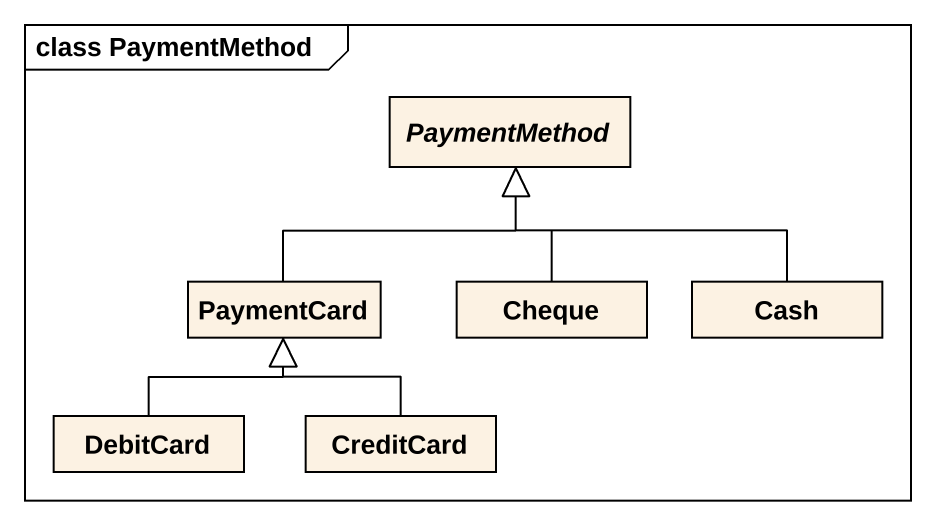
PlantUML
@startuml
mainframe class PaymentMethod
hide circle
hide empty members
abstract class PaymentMethod
class PaymentCard
class Cheque
class Cash
class DebitCard
class CreditCard
PaymentCard -up-|> PaymentMethod
Cheque -up-|> PaymentMethod
Cash -up-|> PaymentMethod
DebitCard -up-|> PaymentCard
CreditCard -up-|> PaymentCard
@enduml
